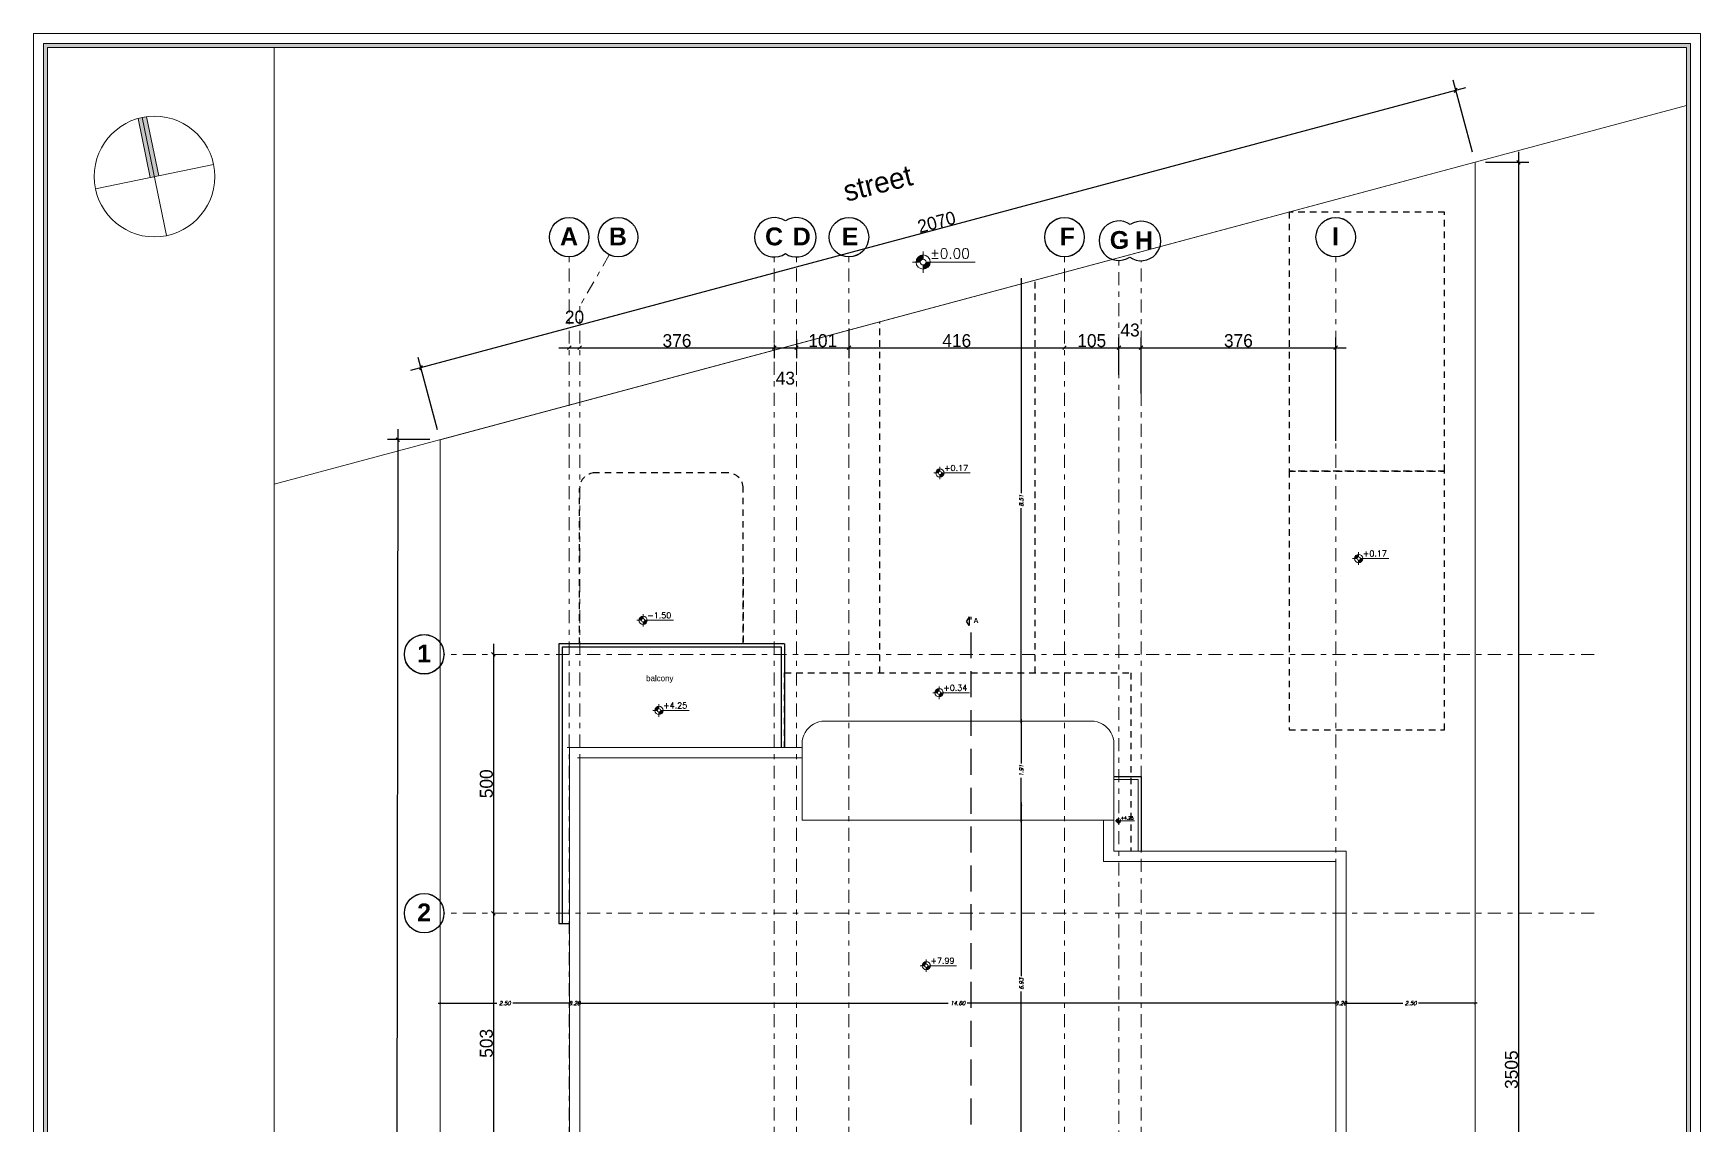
# Model space of a CAD drawing. Header units: metres. Extents: x 294 to 1101, y -498 to -355.
# Drawn here: x 568.77 to 600.97, y -384.67 to -363.62 of the extents above; entities that cross this region are included whole.
import ezdxf

# ---------------------------------------------------------------- set-up
doc = ezdxf.new("R2010")
doc.units = ezdxf.units.M
for name, pattern in [('DASHDOT2', [0.5, 0.25, -0.125, 0, -0.125]), ('DASHED', [0.75, 0.5, -0.25]), ('HIDDEN2', [0.1875, 0.125, -0.0625])]:
    doc.linetypes.add(name, pattern=pattern)
for name, color, linetype, lineweight in [('19-JARDINERIA', 80, 'Continuous', 0), ('2', 2, 'Continuous', 13), ('axe', 12, 'DASHDOT2', 9), ('D', 2, 'Continuous', 13), ('elev1', 134, 'Continuous', 13), ('fur', 251, 'Continuous', 9), ('land', 96, 'Continuous', 15), ('wall', 7, 'Continuous', 25)]:
    doc.layers.add(name, color=color, linetype=linetype, lineweight=lineweight)
for name, color, linetype in [('4', 4, 'Continuous'), ('dim', 156, 'Continuous'), ('pool', 160, 'Continuous'), ('ramp', 46, 'Continuous'), ('stair', 142, 'Continuous'), ('text', 3, 'Continuous')]:
    doc.layers.add(name, color=color, linetype=linetype)
doc.styles.add('alalala', font='bgothm.ttf', dxfattribs={"height": 0.2})
doc.styles.add('ITALICC', font='italicc')
doc.styles.add('ROMAND', font='romand.shx', dxfattribs={"height": 0.2})
doc.dimstyles.new('dim200', dxfattribs={"dimscale": 0.4, "dimtxt": 0.1885, "dimasz": 0.1, "dimexe": 0.15, "dimexo": 0.25, "dimgap": 0.07, "dimtad": 0, "dimzin": 0, "dimdsep": 46, "dimtxsty": 'ITALICC', "dimblk": 'ARCHTICK', "dimcen": 0.09, "dimdle": 0.1, "dimse1": 1, "dimse2": 1, "dimclrd": 211, "dimclrt": 3, "dimadec": 0, "dimazin": 0, "dimtfac": 1, "dimtix": 1, "dimtofl": 0, "dimtmove": 0, "dimatfit": 3, "dimldrblk": 'ARCHTICK', "dimfxl": 1, "dimtolj": 1, "dimtzin": 0, "dimlwd": 25, "dimarcsym": 0})
doc.dimstyles.new('DIMA', dxfattribs={"dimtxt": 0.25, "dimasz": 0.07, "dimexe": 0.2, "dimexo": 0.2, "dimgap": 0.01, "dimtad": 1, "dimdec": 0, "dimlfac": 100, "dimrnd": 1, "dimzin": 0, "dimdsep": 46, "dimtxsty": 'Standard', "dimblk1": 'OBLIQUE', "dimblk2": 'OBLIQUE', "dimsah": 1, "dimcen": 0.09, "dimdle": 0.2, "dimclrd": 1, "dimclre": 1, "dimclrt": 2, "dimadec": 0, "dimazin": 0, "dimtfac": 1, "dimtdec": 0, "dimtofl": 0, "dimtmove": 2, "dimatfit": 3, "dimldrblk": 'OBLIQUE', "dimfxl": 1, "dimtolj": 1, "dimtzin": 0, "dimarcsym": 0})

# ---------------------------------------------------------------- blocks, each defined once
blk = doc.blocks.new('A$C6C9229B2')
at = {"layer": 'dim'}
h = blk.add_hatch(color=256, dxfattribs=at)
h.paths.add_polyline_path([(0.294, 0.376), (0.294, 0.492, 0.414214), (0.098, 0.296), (0.214, 0.296, -0.414214)])
h.paths.add_polyline_path([(0.49, 0.296), (0.373, 0.296, -0.414214), (0.294, 0.217), (0.294, 0.1, 0.414214)])
at = {"layer": '2'}
for p, q in [((0.294, 0.592), (0.294, 0.376)), ((0, 0.296), (0.214, 0.296)), ((0.294, 0.217), (0.294, 0)), ((0.373, 0.296), (1.727, 0.296))]:
    blk.add_line(p, q, dxfattribs=at)
for radius in [0.196, 0.0796]:
    blk.add_circle((0.294, 0.296), radius, dxfattribs=at)
blk = doc.blocks.new('_OBLIQUE')
at = {"color": 0, "linetype": 'ByBlock'}
blk.add_line((-0.5, -0.5), (0.5, 0.5), dxfattribs=at)
blk = doc.blocks.new('*D121')
at = {"layer": 'DEFPOINTS', "color": 0, "transparency": 16777216}
for p in [(596.247, -364.715), (596.62, -366.108), (576.626, -371.466)]:
    blk.add_point(p, dxfattribs=at)
at = {"layer": 'wall', "color": 1, "lineweight": -2, "transparency": 16777216}
for p, q in [((596.568, -365.915), (596.195, -364.522)), ((576.059, -370.125), (596.44, -364.663)), ((576.574, -371.272), (576.201, -369.88))]:
    blk.add_line(p, q, dxfattribs=at)
at = {"layer": 'wall', "color": 1, "lineweight": -2, "transparency": 16777216, "xscale": 0.07, "yscale": 0.07, "zscale": 0.07}
for p, rotation in [((596.247, -364.715), 15.00000000000004), ((576.252, -370.073), 195)]:
    blk.add_blockref('_OBLIQUE', p, dxfattribs=dict(at, rotation=rotation))
at = {"layer": 'wall', "color": 2, "transparency": 16777216, "insert": (586.215, -367.264), "char_height": 0.25, "attachment_point": 5, "rotation": 15}
blk.add_mtext('\\A1;2070', dxfattribs=at)
blk = doc.blocks.new('*D122')
at = {"layer": 'DEFPOINTS', "color": 0, "transparency": 16777216}
for p in [(596.62, -366.108), (596.62, -401.157), (597.455, -401.157)]:
    blk.add_point(p, dxfattribs=at)
at = {"layer": 'wall', "color": 1, "lineweight": -2, "transparency": 16777216}
for p, q in [((596.82, -366.108), (597.655, -366.108)), ((597.455, -365.908), (597.455, -401.357)), ((596.82, -401.157), (597.655, -401.157))]:
    blk.add_line(p, q, dxfattribs=at)
at = {"layer": 'wall', "color": 1, "lineweight": -2, "transparency": 16777216, "xscale": 0.07, "yscale": 0.07, "zscale": 0.07}
for p, rotation in [((597.455, -366.108), 90), ((597.455, -401.157), 270)]:
    blk.add_blockref('_OBLIQUE', p, dxfattribs=dict(at, rotation=rotation))
at = {"layer": 'wall', "color": 2, "transparency": 16777216, "insert": (597.32, -383.632), "char_height": 0.25, "attachment_point": 5, "rotation": 90}
blk.add_mtext('\\A1;3505', dxfattribs=at)
blk = doc.blocks.new('*D123')
at = {"layer": 'DEFPOINTS', "color": 0, "transparency": 16777216}
for p in [(576.626, -371.466), (575.764, -406.621), (576.582, -406.622)]:
    blk.add_point(p, dxfattribs=at)
at = {"layer": 'wall', "color": 1, "lineweight": -2, "transparency": 16777216}
for p, q in [((575.808, -371.265), (575.764, -406.821)), ((576.426, -371.465), (575.608, -371.464)), ((576.382, -406.622), (575.564, -406.621))]:
    blk.add_line(p, q, dxfattribs=at)
at = {"layer": 'wall', "color": 1, "lineweight": -2, "transparency": 16777216, "xscale": 0.07, "yscale": 0.07, "zscale": 0.07}
for p, rotation in [((575.808, -371.465), 89.92916281590118), ((575.764, -406.621), 269.9291628159012)]:
    blk.add_blockref('_OBLIQUE', p, dxfattribs=dict(at, rotation=rotation))
at = {"layer": 'wall', "color": 2, "transparency": 16777216, "insert": (575.651, -389.043), "char_height": 0.25, "attachment_point": 5, "rotation": 89.9292}
blk.add_mtext('\\A1;3516', dxfattribs=at)
blk = doc.blocks.new('_ArchTick')
at = {"color": 0, "linetype": 'ByBlock', "const_width": 0.15}
blk.add_lwpolyline([(-0.5, -0.5), (0.5, 0.5)], dxfattribs=at)
blk = doc.blocks.new('*D230')
at = {"layer": 'DEFPOINTS', "color": 0, "transparency": 16777216}
for p in [(593.924, -382.349), (594.124, -382.349), (594.124, -384.312)]:
    blk.add_point(p, dxfattribs=at)
at = {"layer": 'wall', "color": 211, "linetype": 'Continuous', "lineweight": 25, "transparency": 16777216}
for p, q in [((593.924, -382.349), (593.884, -382.349)), ((594.124, -382.349), (594.164, -382.349))]:
    blk.add_line(p, q, dxfattribs=at)
at = {"layer": 'wall', "color": 211, "lineweight": 25, "transparency": 16777216, "xscale": 0.04000000000000001, "yscale": 0.04000000000000001, "zscale": 0.04000000000000001}
blk.add_blockref('_ArchTick', (593.924, -382.349), dxfattribs=at)
at = {"layer": 'wall', "color": 211, "lineweight": 25, "transparency": 16777216, "xscale": 0.04000000000000001, "yscale": 0.04000000000000001, "zscale": 0.04000000000000001, "rotation": 180}
blk.add_blockref('_ArchTick', (594.124, -382.349), dxfattribs=at)
at = {"layer": 'wall', "color": 3, "transparency": 16777216, "insert": (594.024, -382.349), "char_height": 0.0754, "attachment_point": 5, "style": 'ITALICC'}
blk.add_mtext('\\A1;0.20', dxfattribs=at)
blk = doc.blocks.new('*D119')
at = {"layer": 'DEFPOINTS', "color": 0, "transparency": 16777216}
for p in [(594.124, -382.349), (596.62, -382.349), (596.62, -382.507)]:
    blk.add_point(p, dxfattribs=at)
at = {"layer": 'wall', "color": 211, "linetype": 'Continuous', "lineweight": 25, "transparency": 16777216}
for p, q in [((594.084, -382.349), (595.218, -382.349)), ((596.66, -382.349), (595.526, -382.349))]:
    blk.add_line(p, q, dxfattribs=at)
at = {"layer": 'wall', "color": 211, "lineweight": 25, "transparency": 16777216, "xscale": 0.04000000000000001, "yscale": 0.04000000000000001, "zscale": 0.04000000000000001, "rotation": 180}
blk.add_blockref('_ArchTick', (594.124, -382.349), dxfattribs=at)
at = {"layer": 'wall', "color": 211, "lineweight": 25, "transparency": 16777216, "xscale": 0.04000000000000001, "yscale": 0.04000000000000001, "zscale": 0.04000000000000001}
blk.add_blockref('_ArchTick', (596.62, -382.349), dxfattribs=at)
at = {"layer": 'wall', "color": 3, "transparency": 16777216, "insert": (595.372, -382.349), "char_height": 0.0754, "attachment_point": 5, "style": 'ITALICC'}
blk.add_mtext('\\A1;2.50', dxfattribs=at)
blk = doc.blocks.new('*D231')
at = {"layer": 'DEFPOINTS', "color": 0, "transparency": 16777216}
for p in [(579.122, -382.349), (579.122, -382.526), (579.322, -382.349)]:
    blk.add_point(p, dxfattribs=at)
at = {"layer": 'wall', "color": 211, "linetype": 'Continuous', "lineweight": 25, "transparency": 16777216}
for p, q in [((579.122, -382.349), (579.082, -382.349)), ((579.322, -382.349), (579.362, -382.349))]:
    blk.add_line(p, q, dxfattribs=at)
at = {"layer": 'wall', "color": 211, "lineweight": 25, "transparency": 16777216, "xscale": 0.04000000000000001, "yscale": 0.04000000000000001, "zscale": 0.04000000000000001}
blk.add_blockref('_ArchTick', (579.122, -382.349), dxfattribs=at)
at = {"layer": 'wall', "color": 211, "lineweight": 25, "transparency": 16777216, "xscale": 0.04000000000000001, "yscale": 0.04000000000000001, "zscale": 0.04000000000000001, "rotation": 180}
blk.add_blockref('_ArchTick', (579.322, -382.349), dxfattribs=at)
at = {"layer": 'wall', "color": 3, "transparency": 16777216, "insert": (579.222, -382.349), "char_height": 0.0754, "attachment_point": 5, "style": 'ITALICC'}
blk.add_mtext('\\A1;0.20', dxfattribs=at)
blk = doc.blocks.new('*D120')
at = {"layer": 'DEFPOINTS', "color": 0, "transparency": 16777216}
for p in [(576.626, -382.349), (579.122, -382.349), (576.626, -382.678)]:
    blk.add_point(p, dxfattribs=at)
at = {"layer": 'wall', "color": 211, "linetype": 'Continuous', "lineweight": 25, "transparency": 16777216}
for p, q in [((576.586, -382.349), (577.72, -382.349)), ((579.162, -382.349), (578.027, -382.349))]:
    blk.add_line(p, q, dxfattribs=at)
at = {"layer": 'wall', "color": 211, "lineweight": 25, "transparency": 16777216, "xscale": 0.04000000000000001, "yscale": 0.04000000000000001, "zscale": 0.04000000000000001, "rotation": 180}
blk.add_blockref('_ArchTick', (576.626, -382.349), dxfattribs=at)
at = {"layer": 'wall', "color": 211, "lineweight": 25, "transparency": 16777216, "xscale": 0.04000000000000001, "yscale": 0.04000000000000001, "zscale": 0.04000000000000001}
blk.add_blockref('_ArchTick', (579.122, -382.349), dxfattribs=at)
at = {"layer": 'wall', "color": 3, "transparency": 16777216, "insert": (577.874, -382.349), "char_height": 0.0754, "attachment_point": 5, "style": 'ITALICC'}
blk.add_mtext('\\A1;2.50', dxfattribs=at)
blk = doc.blocks.new('*D128')
at = {"layer": 'DEFPOINTS', "color": 0, "transparency": 16777216}
for p in [(579.322, -382.349), (593.924, -382.349), (593.924, -382.349)]:
    blk.add_point(p, dxfattribs=at)
at = {"layer": 'wall', "color": 211, "linetype": 'Continuous', "lineweight": 25, "transparency": 16777216}
for p, q in [((579.282, -382.349), (586.44, -382.349)), ((593.964, -382.349), (586.805, -382.349))]:
    blk.add_line(p, q, dxfattribs=at)
at = {"layer": 'wall', "color": 211, "lineweight": 25, "transparency": 16777216, "xscale": 0.04000000000000001, "yscale": 0.04000000000000001, "zscale": 0.04000000000000001, "rotation": 180}
blk.add_blockref('_ArchTick', (579.322, -382.349), dxfattribs=at)
at = {"layer": 'wall', "color": 211, "lineweight": 25, "transparency": 16777216, "xscale": 0.04000000000000001, "yscale": 0.04000000000000001, "zscale": 0.04000000000000001}
blk.add_blockref('_ArchTick', (593.924, -382.349), dxfattribs=at)
at = {"layer": 'wall', "color": 3, "transparency": 16777216, "insert": (586.623, -382.349), "char_height": 0.0754, "attachment_point": 5, "style": 'ITALICC'}
blk.add_mtext('\\A1;14.60', dxfattribs=at)
blk = doc.blocks.new('*D271')
at = {"layer": 'DEFPOINTS', "color": 0, "transparency": 16777216}
for p in [(587.852, -378.511), (587.868, -378.511), (584.723, -385.437)]:
    blk.add_point(p, dxfattribs=at)
at = {"layer": 'wall', "color": 211, "linetype": 'Continuous', "lineweight": 25, "transparency": 16777216}
for p, q in [((587.852, -378.471), (587.852, -381.824)), ((587.852, -385.477), (587.852, -382.124))]:
    blk.add_line(p, q, dxfattribs=at)
at = {"layer": 'wall', "color": 211, "lineweight": 25, "transparency": 16777216, "xscale": 0.04000000000000001, "yscale": 0.04000000000000001, "zscale": 0.04000000000000001}
for p, rotation in [((587.852, -378.511), 90), ((587.852, -385.437), 270)]:
    blk.add_blockref('_ArchTick', p, dxfattribs=dict(at, rotation=rotation))
at = {"layer": 'wall', "color": 3, "transparency": 16777216, "insert": (587.852, -381.974), "char_height": 0.0754, "attachment_point": 5, "rotation": 90, "style": 'ITALICC'}
blk.add_mtext('\\A1;6.93', dxfattribs=at)
blk = doc.blocks.new('*D272')
at = {"layer": 'DEFPOINTS', "color": 0, "transparency": 16777216}
for p in [(587.852, -376.9), (587.949, -376.9), (587.852, -378.811)]:
    blk.add_point(p, dxfattribs=at)
at = {"layer": 'wall', "color": 211, "linetype": 'Continuous', "lineweight": 25, "transparency": 16777216}
for p, q in [((587.852, -376.86), (587.852, -377.718)), ((587.852, -378.851), (587.852, -377.993))]:
    blk.add_line(p, q, dxfattribs=at)
at = {"layer": 'wall', "color": 211, "lineweight": 25, "transparency": 16777216, "xscale": 0.04000000000000001, "yscale": 0.04000000000000001, "zscale": 0.04000000000000001}
for p, rotation in [((587.852, -376.9), 90), ((587.852, -378.811), 270)]:
    blk.add_blockref('_ArchTick', p, dxfattribs=dict(at, rotation=rotation))
at = {"layer": 'wall', "color": 3, "transparency": 16777216, "insert": (587.852, -377.855), "char_height": 0.0754, "attachment_point": 5, "rotation": 90, "style": 'ITALICC'}
blk.add_mtext('\\A1;1.91', dxfattribs=at)
blk = doc.blocks.new('*D273')
at = {"layer": 'DEFPOINTS', "color": 0, "transparency": 16777216}
for p in [(587.852, -368.386), (588.12, -368.386), (587.949, -376.9)]:
    blk.add_point(p, dxfattribs=at)
at = {"layer": 'wall', "color": 211, "linetype": 'Continuous', "lineweight": 25, "transparency": 16777216}
for p, q in [((587.852, -368.346), (587.852, -372.498)), ((587.852, -376.94), (587.852, -372.787))]:
    blk.add_line(p, q, dxfattribs=at)
at = {"layer": 'wall', "color": 211, "lineweight": 25, "transparency": 16777216, "xscale": 0.04000000000000001, "yscale": 0.04000000000000001, "zscale": 0.04000000000000001}
for p, rotation in [((587.852, -368.386), 90), ((587.852, -376.9), 270)]:
    blk.add_blockref('_ArchTick', p, dxfattribs=dict(at, rotation=rotation))
at = {"layer": 'wall', "color": 3, "transparency": 16777216, "insert": (587.852, -372.643), "char_height": 0.0754, "attachment_point": 5, "rotation": 90, "style": 'ITALICC'}
blk.add_mtext('\\A1;8.51', dxfattribs=at)
blk = doc.blocks.new('*D344')
at = {"layer": 'DEFPOINTS', "color": 0, "transparency": 16777216}
for p in [(579.12, -369.689), (579.322, -369.689), (579.322, -369.689)]:
    blk.add_point(p, dxfattribs=at)
at = {"layer": 'wall', "color": 1, "lineweight": -2, "transparency": 16777216}
blk.add_line((578.92, -369.689), (579.522, -369.689), dxfattribs=at)
at = {"layer": 'wall', "color": 1, "lineweight": -2, "transparency": 16777216, "xscale": 0.07, "yscale": 0.07, "zscale": 0.07, "rotation": 180}
blk.add_blockref('_OBLIQUE', (579.12, -369.689), dxfattribs=at)
at = {"layer": 'wall', "color": 1, "lineweight": -2, "transparency": 16777216, "xscale": 0.07, "yscale": 0.07, "zscale": 0.07}
blk.add_blockref('_OBLIQUE', (579.322, -369.689), dxfattribs=at)
at = {"layer": 'wall', "color": 2, "transparency": 16777216, "insert": (579.221, -369.099), "char_height": 0.25, "attachment_point": 5}
blk.add_mtext('\\A1;20', dxfattribs=at)
blk = doc.blocks.new('*D345')
at = {"layer": 'DEFPOINTS', "color": 0, "transparency": 16777216}
for p in [(579.322, -369.689), (583.08, -369.424), (583.08, -369.689)]:
    blk.add_point(p, dxfattribs=at)
at = {"layer": 'wall', "color": 1, "lineweight": -2, "transparency": 16777216}
for p, q in [((579.122, -369.689), (583.28, -369.689)), ((583.08, -369.624), (583.08, -369.889))]:
    blk.add_line(p, q, dxfattribs=at)
at = {"layer": 'wall', "color": 1, "lineweight": -2, "transparency": 16777216, "xscale": 0.07, "yscale": 0.07, "zscale": 0.07, "rotation": 180}
blk.add_blockref('_OBLIQUE', (579.322, -369.689), dxfattribs=at)
at = {"layer": 'wall', "color": 1, "lineweight": -2, "transparency": 16777216, "xscale": 0.07, "yscale": 0.07, "zscale": 0.07}
blk.add_blockref('_OBLIQUE', (583.08, -369.689), dxfattribs=at)
at = {"layer": 'wall', "color": 2, "transparency": 16777216, "insert": (581.201, -369.554), "char_height": 0.25, "attachment_point": 5}
blk.add_mtext('\\A1;376', dxfattribs=at)
blk = doc.blocks.new('*D346')
at = {"layer": 'DEFPOINTS', "color": 0, "transparency": 16777216}
for p in [(583.509, -369.322), (583.08, -369.424), (583.509, -369.689)]:
    blk.add_point(p, dxfattribs=at)
at = {"layer": 'wall', "color": 1, "lineweight": -2, "transparency": 16777216}
for p, q in [((582.88, -369.689), (583.709, -369.689)), ((583.08, -369.624), (583.08, -369.889)), ((583.509, -369.522), (583.509, -369.889))]:
    blk.add_line(p, q, dxfattribs=at)
at = {"layer": 'wall', "color": 1, "lineweight": -2, "transparency": 16777216, "xscale": 0.07, "yscale": 0.07, "zscale": 0.07, "rotation": 180}
blk.add_blockref('_OBLIQUE', (583.08, -369.689), dxfattribs=at)
at = {"layer": 'wall', "color": 1, "lineweight": -2, "transparency": 16777216, "xscale": 0.07, "yscale": 0.07, "zscale": 0.07}
blk.add_blockref('_OBLIQUE', (583.509, -369.689), dxfattribs=at)
at = {"layer": 'wall', "color": 2, "transparency": 16777216, "insert": (583.294, -370.279), "char_height": 0.25, "attachment_point": 5}
blk.add_mtext('\\A1;43', dxfattribs=at)
blk = doc.blocks.new('*D347')
at = {"layer": 'DEFPOINTS', "color": 0, "transparency": 16777216}
for p in [(583.509, -369.322), (584.523, -369.119), (584.523, -369.689)]:
    blk.add_point(p, dxfattribs=at)
at = {"layer": 'wall', "color": 1, "lineweight": -2, "transparency": 16777216}
for p, q in [((584.523, -369.319), (584.523, -369.889)), ((583.309, -369.689), (584.723, -369.689)), ((583.509, -369.522), (583.509, -369.889))]:
    blk.add_line(p, q, dxfattribs=at)
at = {"layer": 'wall', "color": 1, "lineweight": -2, "transparency": 16777216, "xscale": 0.07, "yscale": 0.07, "zscale": 0.07, "rotation": 180}
blk.add_blockref('_OBLIQUE', (583.509, -369.689), dxfattribs=at)
at = {"layer": 'wall', "color": 1, "lineweight": -2, "transparency": 16777216, "xscale": 0.07, "yscale": 0.07, "zscale": 0.07}
blk.add_blockref('_OBLIQUE', (584.523, -369.689), dxfattribs=at)
at = {"layer": 'wall', "color": 2, "transparency": 16777216, "insert": (584.016, -369.554), "char_height": 0.25, "attachment_point": 5}
blk.add_mtext('\\A1;101', dxfattribs=at)
blk = doc.blocks.new('*D348')
at = {"layer": 'DEFPOINTS', "color": 0, "transparency": 16777216}
for p in [(584.523, -369.119), (588.686, -369.689), (588.686, -369.689)]:
    blk.add_point(p, dxfattribs=at)
at = {"layer": 'wall', "color": 1, "lineweight": -2, "transparency": 16777216}
for p, q in [((584.523, -369.319), (584.523, -369.889)), ((584.323, -369.689), (588.886, -369.689))]:
    blk.add_line(p, q, dxfattribs=at)
at = {"layer": 'wall', "color": 1, "lineweight": -2, "transparency": 16777216, "xscale": 0.07, "yscale": 0.07, "zscale": 0.07, "rotation": 180}
blk.add_blockref('_OBLIQUE', (584.523, -369.689), dxfattribs=at)
at = {"layer": 'wall', "color": 1, "lineweight": -2, "transparency": 16777216, "xscale": 0.07, "yscale": 0.07, "zscale": 0.07}
blk.add_blockref('_OBLIQUE', (588.686, -369.689), dxfattribs=at)
at = {"layer": 'wall', "color": 2, "transparency": 16777216, "insert": (586.605, -369.554), "char_height": 0.25, "attachment_point": 5}
blk.add_mtext('\\A1;416', dxfattribs=at)
blk = doc.blocks.new('*D349')
at = {"layer": 'DEFPOINTS', "color": 0, "transparency": 16777216}
for p in [(588.686, -369.689), (589.737, -369.689), (589.737, -370.412)]:
    blk.add_point(p, dxfattribs=at)
at = {"layer": 'wall', "color": 1, "lineweight": -2, "transparency": 16777216}
for p, q in [((588.486, -369.689), (589.937, -369.689)), ((589.737, -370.212), (589.737, -369.489))]:
    blk.add_line(p, q, dxfattribs=at)
at = {"layer": 'wall', "color": 1, "lineweight": -2, "transparency": 16777216, "xscale": 0.07, "yscale": 0.07, "zscale": 0.07, "rotation": 180}
blk.add_blockref('_OBLIQUE', (588.686, -369.689), dxfattribs=at)
at = {"layer": 'wall', "color": 1, "lineweight": -2, "transparency": 16777216, "xscale": 0.07, "yscale": 0.07, "zscale": 0.07}
blk.add_blockref('_OBLIQUE', (589.737, -369.689), dxfattribs=at)
at = {"layer": 'wall', "color": 2, "transparency": 16777216, "insert": (589.212, -369.554), "char_height": 0.25, "attachment_point": 5}
blk.add_mtext('\\A1;105', dxfattribs=at)
blk = doc.blocks.new('*D339')
at = {"layer": 'DEFPOINTS', "color": 0, "transparency": 16777216}
for p in [(590.166, -369.689), (589.737, -370.412), (590.166, -370.773)]:
    blk.add_point(p, dxfattribs=at)
at = {"layer": 'wall', "color": 1, "lineweight": -2, "transparency": 16777216}
for p, q in [((589.537, -369.689), (590.366, -369.689)), ((589.737, -370.212), (589.737, -369.489)), ((590.166, -370.573), (590.166, -369.489))]:
    blk.add_line(p, q, dxfattribs=at)
at = {"layer": 'wall', "color": 1, "lineweight": -2, "transparency": 16777216, "xscale": 0.07, "yscale": 0.07, "zscale": 0.07, "rotation": 180}
blk.add_blockref('_OBLIQUE', (589.737, -369.689), dxfattribs=at)
at = {"layer": 'wall', "color": 1, "lineweight": -2, "transparency": 16777216, "xscale": 0.07, "yscale": 0.07, "zscale": 0.07}
blk.add_blockref('_OBLIQUE', (590.166, -369.689), dxfattribs=at)
at = {"layer": 'wall', "color": 2, "transparency": 16777216, "insert": (589.952, -369.349), "char_height": 0.25, "attachment_point": 5}
blk.add_mtext('\\A1;43', dxfattribs=at)
blk = doc.blocks.new('*D340')
at = {"layer": 'DEFPOINTS', "color": 0, "transparency": 16777216}
for p in [(593.924, -369.689), (590.166, -370.773), (593.924, -371.688)]:
    blk.add_point(p, dxfattribs=at)
at = {"layer": 'wall', "color": 1, "lineweight": -2, "transparency": 16777216}
for p, q in [((589.966, -369.689), (594.124, -369.689)), ((590.166, -370.573), (590.166, -369.489)), ((593.924, -371.488), (593.924, -369.489))]:
    blk.add_line(p, q, dxfattribs=at)
at = {"layer": 'wall', "color": 1, "lineweight": -2, "transparency": 16777216, "xscale": 0.07, "yscale": 0.07, "zscale": 0.07, "rotation": 180}
blk.add_blockref('_OBLIQUE', (590.166, -369.689), dxfattribs=at)
at = {"layer": 'wall', "color": 1, "lineweight": -2, "transparency": 16777216, "xscale": 0.07, "yscale": 0.07, "zscale": 0.07}
blk.add_blockref('_OBLIQUE', (593.924, -369.689), dxfattribs=at)
at = {"layer": 'wall', "color": 2, "transparency": 16777216, "insert": (592.045, -369.554), "char_height": 0.25, "attachment_point": 5}
blk.add_mtext('\\A1;376', dxfattribs=at)
blk = doc.blocks.new('*D341')
at = {"layer": 'DEFPOINTS', "color": 0, "transparency": 16777216}
for p in [(577.654, -375.611), (577.654, -380.611), (577.654, -380.611)]:
    blk.add_point(p, dxfattribs=at)
at = {"layer": 'wall', "color": 1, "lineweight": -2, "transparency": 16777216}
blk.add_line((577.654, -375.411), (577.654, -380.811), dxfattribs=at)
at = {"layer": 'wall', "color": 1, "lineweight": -2, "transparency": 16777216, "xscale": 0.07, "yscale": 0.07, "zscale": 0.07}
for p, rotation in [((577.654, -375.611), 90), ((577.654, -380.611), 270)]:
    blk.add_blockref('_OBLIQUE', p, dxfattribs=dict(at, rotation=rotation))
at = {"layer": 'wall', "color": 2, "transparency": 16777216, "insert": (577.519, -378.111), "char_height": 0.25, "attachment_point": 5, "rotation": 90}
blk.add_mtext('\\A1;500', dxfattribs=at)
blk = doc.blocks.new('*D342')
at = {"layer": 'DEFPOINTS', "color": 0, "transparency": 16777216}
for p in [(577.654, -380.611), (577.654, -385.637), (577.654, -385.637)]:
    blk.add_point(p, dxfattribs=at)
at = {"layer": 'wall', "color": 1, "lineweight": -2, "transparency": 16777216}
blk.add_line((577.654, -380.411), (577.654, -385.837), dxfattribs=at)
at = {"layer": 'wall', "color": 1, "lineweight": -2, "transparency": 16777216, "xscale": 0.07, "yscale": 0.07, "zscale": 0.07}
for p, rotation in [((577.654, -380.611), 90), ((577.654, -385.637), 270)]:
    blk.add_blockref('_OBLIQUE', p, dxfattribs=dict(at, rotation=rotation))
at = {"layer": 'wall', "color": 2, "transparency": 16777216, "insert": (577.519, -383.124), "char_height": 0.25, "attachment_point": 5, "rotation": 90}
blk.add_mtext('\\A1;503', dxfattribs=at)

msp = doc.modelspace()

# ---------------------------------------------------------------- hatches: boundary and pattern name
at = {"layer": '19-JARDINERIA'}
h = msp.add_hatch(color=251, dxfattribs=at)
h.paths.add_polyline_path([(568.962, -363.812), (568.962, -408.823), (600.78, -408.823), (600.78, -363.812)])
h.paths.add_polyline_path([(569.04, -363.89), (569.04, -408.745), (600.702, -408.745), (600.702, -363.89)], flags=16)
h = msp.add_hatch(color=251, dxfattribs=at)
h.dxf.hatch_style = 1
h.paths.add_polyline_path([(570.871, -365.244, 0.017994), (570.79, -365.264), (571.025, -366.401), (571.107, -366.384)])
h = msp.add_hatch(color=251, dxfattribs=at)
h.dxf.hatch_style = 1
h.paths.add_polyline_path([(570.954, -365.23, 0.017994), (570.871, -365.244), (571.107, -366.384), (571.189, -366.367)])

# ---------------------------------------------------------------- linework, layer by layer
at = {"layer": '19-JARDINERIA', "color": 251}
for p, q in [((573.418, -363.89), (573.418, -408.745)), ((570.79, -365.264), (571.025, -366.401)), ((570.871, -365.244), (571.343, -367.524)), ((570.954, -365.23), (571.189, -366.367)), ((569.967, -366.62), (572.248, -366.148))]:
    msp.add_line(p, q, dxfattribs=at)
for points in [[(568.768, -363.618), (568.768, -409.017), (600.974, -409.017), (600.974, -363.618)], [(568.962, -363.812), (568.962, -408.823), (600.78, -408.823), (600.78, -363.812)], [(569.04, -363.89), (569.04, -408.745), (600.702, -408.745), (600.702, -363.89)]]:
    msp.add_lwpolyline(points, close=True, dxfattribs=at)
msp.add_circle((571.107, -366.384), 1.165, dxfattribs=at)
msp.add_circle((571.107, -366.384), 1.165, dxfattribs=at)
at = {"layer": '4'}
for centre in [(579.12, -367.554), (579.12, -367.556), (580.062, -367.554), (580.062, -367.556), (584.523, -367.554), (584.523, -367.556), (588.686, -367.554), (588.686, -367.556), (593.924, -367.554), (593.924, -367.556), (576.317, -375.609), (576.317, -375.611), (576.317, -380.609), (576.317, -380.611)]:
    msp.add_circle(centre, 0.381, dxfattribs=at)
for centre, start, end in [((583.08, -367.556), 55.7406, 304.2594), ((583.509, -367.556), 235.7406, 124.2594), ((589.737, -367.622), 54.8922, 303.4193), ((590.166, -367.628), 234.8922, 123.4193)]:
    msp.add_arc(centre, 0.381, start, end, dxfattribs=at)
at = {"layer": 'axe'}
for p, q in [((579.12, -402.611), (579.12, -367.937)), ((579.893, -367.897), (579.322, -368.888)), ((583.08, -402.611), (583.08, -367.937)), ((583.509, -402.611), (583.509, -367.937)), ((584.523, -402.611), (584.523, -367.937)), ((588.686, -402.611), (588.686, -367.937)), ((589.737, -402.679), (589.737, -368.005)), ((590.166, -402.611), (590.166, -368.009)), ((593.924, -402.611), (593.924, -367.937)), ((579.322, -402.611), (579.322, -368.888)), ((598.915, -375.611), (576.699, -375.611)), ((598.915, -380.611), (576.699, -380.611))]:
    msp.add_line(p, q, dxfattribs=at)
at = {"layer": 'elev1'}
for p, q in [((590.112, -378.029), (589.64, -378.029)), ((590.112, -379.411), (590.112, -378.029))]:
    msp.add_line(p, q, dxfattribs=at)
at = {"layer": 'fur'}
for p, q in [((583.675, -377.118), (583.65, -377.169)), ((583.707, -377.071), (583.675, -377.118)), ((583.745, -377.028), (583.707, -377.071)), ((583.745, -377.028), (583.788, -376.99)), ((583.835, -376.958), (583.788, -376.99)), ((583.886, -376.933), (583.835, -376.958)), ((583.941, -376.915), (583.886, -376.933)), ((583.997, -376.903), (583.941, -376.915)), ((584.054, -376.9), (583.997, -376.903)), ((584.533, -376.9), (584.054, -376.9)), ((584.577, -376.9), (584.533, -376.9)), ((584.577, -376.9), (588.68, -376.9)), ((584.613, -376.902), (584.577, -376.9)), ((584.577, -376.9), (584.683, -376.9)), ((585.726, -376.9), (584.683, -376.9)), ((588.68, -376.9), (588.645, -376.902)), ((589.204, -376.9), (588.68, -376.9)), ((589.261, -376.903), (589.204, -376.9)), ((589.317, -376.915), (589.261, -376.903)), ((589.371, -376.933), (589.317, -376.915)), ((589.422, -376.958), (589.371, -376.933)), ((589.47, -376.99), (589.422, -376.958)), ((589.513, -377.028), (589.47, -376.99)), ((589.55, -377.071), (589.513, -377.028)), ((589.582, -377.118), (589.55, -377.071)), ((589.607, -377.169), (589.582, -377.118)), ((583.617, -377.411), (579.082, -377.411)), ((579.122, -377.411), (579.122, -380.411)), ((583.621, -377.28), (583.617, -377.337)), ((583.617, -377.337), (583.617, -377.52)), ((583.632, -377.223), (583.621, -377.28)), ((583.65, -377.169), (583.632, -377.223)), ((589.626, -377.223), (589.607, -377.169)), ((589.637, -377.28), (589.626, -377.223)), ((589.64, -377.337), (589.637, -377.28)), ((589.64, -377.52), (589.64, -377.337)), ((579.282, -377.611), (583.617, -377.611)), ((579.322, -385.737), (579.322, -377.611)), ((583.617, -377.52), (583.617, -377.611)), ((583.617, -377.611), (583.617, -378.811)), ((589.64, -377.809), (589.64, -377.52)), ((589.64, -378.811), (589.64, -377.809)), ((583.617, -378.169), (583.617, -378.811)), ((589.64, -379.411), (589.64, -378.169)), ((583.617, -378.811), (583.787, -378.811)), ((583.617, -378.811), (584.847, -378.811)), ((584.847, -378.811), (588.41, -378.811)), ((588.41, -378.811), (589.64, -378.811)), ((588.473, -378.811), (588.479, -378.811)), ((589.44, -379.611), (589.44, -378.811)), ((589.47, -378.811), (589.64, -378.811)), ((589.44, -379.611), (593.924, -379.611)), ((589.64, -379.411), (594.124, -379.411)), ((593.924, -379.611), (593.924, -387.038)), ((594.124, -379.411), (594.124, -380.411)), ((579.122, -385.737), (579.122, -380.411)), ((594.124, -386.838), (594.124, -380.411)), ((594.124, -380.611), (594.124, -386.838))]:
    msp.add_line(p, q, dxfattribs=at)
at = {"layer": 'land'}
msp.add_line((573.418, -372.325), (600.702, -365.014), dxfattribs=at)
msp.add_line((573.418, -372.325), (600.702, -365.014), dxfattribs=at)
msp.add_lwpolyline([(596.62, -366.108), (576.626, -371.466), (576.626, -406.815), (590.548, -402.737), (596.62, -401.157)], close=True, dxfattribs=at)
at = {"layer": 'pool', "linetype": 'HIDDEN2'}
for p, q in [((582.18, -372.105), (579.58, -372.105)), ((579.32, -375.411), (579.32, -372.405)), ((582.48, -375.411), (582.48, -372.405)), ((582.48, -374.121), (582.48, -375.411))]:
    msp.add_line(p, q, dxfattribs=at)
for centre, start, end in [((579.62, -372.405), 90, 180), ((582.18, -372.405), 0, 90)]:
    msp.add_arc(centre, 0.3, start, end, dxfattribs=at)
at = {"layer": 'ramp', "linetype": 'HIDDEN2'}
for points in [[(593.026, -372.071), (596.026, -372.071), (596.026, -367.071), (593.026, -367.071)], [(593.026, -377.071), (596.026, -377.071), (596.026, -372.071), (593.026, -372.071)]]:
    msp.add_lwpolyline(points, close=True, dxfattribs=at)
at = {"layer": 'stair', "linetype": 'HIDDEN2'}
for p, q in [((588.12, -375.969), (588.12, -368.386)), ((585.12, -375.969), (585.12, -369.189)), ((583.28, -377.411), (583.28, -375.969)), ((583.28, -375.969), (589.966, -375.969)), ((589.966, -375.969), (589.966, -379.411))]:
    msp.add_line(p, q, dxfattribs=at)
at = {"layer": 'stair'}
for p, q in [((583.28, -375.411), (578.92, -375.411)), ((578.92, -375.411), (578.92, -380.811)), ((578.98, -375.471), (578.98, -380.811)), ((583.22, -375.471), (578.98, -375.471)), ((583.22, -377.411), (583.22, -375.471)), ((583.28, -375.411), (583.28, -377.411)), ((589.64, -377.969), (590.172, -377.969)), ((590.172, -379.411), (590.172, -377.969)), ((578.92, -380.811), (579.122, -380.811))]:
    msp.add_line(p, q, dxfattribs=at)
at = {"layer": 'text', "linetype": 'DASHED'}
for p, q in [((586.842, -374.888), (586.793, -374.969)), ((586.842, -375.051), (586.793, -374.969)), ((586.842, -374.888), (586.842, -375.051)), ((586.88, -401.938), (586.88, -374.886))]:
    msp.add_line(p, q, dxfattribs=at)
at = {"layer": 'wall'}
msp.add_line((589.64, -377.969), (590.172, -377.969), dxfattribs=at)

# ---------------------------------------------------------------- block references
for p, xscale, yscale, zscale in [((585.75, -368.243), 0.7, 0.7, 0.7), ((586.159, -372.229), 0.4082351196449411, 0.4082351196449411, 0.4082351196449411), ((594.248, -373.882), 0.4082351196449411, 0.4082351196449411, 0.4082351196449411), ((580.426, -375.075), 0.4082351196449411, 0.4082351196449411, 0.4082351196449411), ((586.144, -376.474), 0.4082351196449411, 0.4082351196449411, 0.4082351196449411), ((580.733, -376.815), 0.4082351196449411, 0.4082351196449411, 0.4082351196449411), ((580.733, -376.815), 0.4082351196449411, 0.4082351196449411, 0.4082351196449411), ((589.667, -378.888), 0.2165626994645405, 0.2165626994645405, 0.2165626994645405), ((589.667, -378.888), 0.2165626994645405, 0.2165626994645405, 0.2165626994645405), ((585.896, -381.745), 0.4082351196449411, 0.4082351196449411, 0.4082351196449411)]:
    msp.add_blockref('A$C6C9229B2', p, dxfattribs=dict(at, xscale=xscale, yscale=yscale, zscale=zscale))

# ---------------------------------------------------------------- texts
at = {"char_height": 0.34453, "width": 0.96091, "attachment_point": 1}
for s, insert in [('{\\fArial|b1|i0|c0|p34;A}', (578.942, -367.366)), ('{\\fArial|b1|i0|c0|p34;A}', (578.942, -367.368)), ('{\\fArial|b1|i0|c0|p34;B}', (579.885, -367.368)), ('{\\fArial|b1|i0|c0|p34;C}', (582.902, -367.368)), ('{\\fArial|b1|i0|c0|p34;D}', (583.437, -367.368)), ('{\\fArial|b1|i0|c0|p34;E}', (584.384, -367.368)), ('{\\fArial|b1|i0|c0|p34;F}', (588.591, -367.368)), ('{\\fArial|b1|i0|c0|p34;G}', (589.56, -367.436)), ('{\\fArial|b1|i0|c0|p34;H}', (590.048, -367.442)), ('{\\fArial|b1|i0|c0|p34;I}', (593.853, -367.366)), ('{\\fArial|b1|i0|c0|p34;1}', (576.183, -375.421)), ('{\\fArial|b1|i0|c0|p34;1}', (576.183, -375.423)), ('{\\fArial|b1|i0|c0|p34;2}', (576.183, -380.423))]:
    msp.add_mtext(s, dxfattribs=dict(at, insert=insert))
at = {"layer": 'D', "style": 'ROMAND'}
for s, height, p in [('%%P0.00', 0.1939, (586.093, -367.967)), ('+0.17', 0.1131, (586.359, -372.069)), ('+0.17', 0.1131, (594.448, -373.721)), ('-1.50', 0.1131, (580.626, -374.914)), ('+0.34', 0.1131, (586.344, -376.314)), ('+4.25', 0.1131, (580.933, -376.654)), ('+4.25', 0.1131, (580.933, -376.654)), ('+4.25', 0.06, (589.773, -378.803)), ('+4.25', 0.06, (589.773, -378.803)), ('+7.99', 0.1131, (586.096, -381.584))]:
    msp.add_text(s, height=height, dxfattribs=at).set_placement(p)
at = {"layer": 'text', "style": 'alalala'}
msp.add_text('street ', height=0.4032, rotation=14.2118, dxfattribs=at).set_placement((584.474, -366.872))
msp.add_text('balcony', height=0.1143, dxfattribs=at).set_placement((580.605, -376.13))
at = {"layer": 'text', "linetype": 'DASHED', "char_height": 0.09684, "width": 0.27008, "attachment_point": 1}
for insert in [(586.928, -374.91), (586.928, -374.911)]:
    msp.add_mtext('{\\fArial|b1|i0|c0|p34;A}', dxfattribs=dict(at, insert=insert))

# ---------------------------------------------------------------- dimensions: what is measured, and where the dimension line sits
at = {"layer": 'wall'}
for p1, p2, distance, picture, middle in [((576.626, -371.466), (596.62, -366.108), 1.442, '*D121', (586.215, -367.264)), ((596.62, -366.108), (596.62, -401.157), 0.834, '*D122', (597.32, -383.632)), ((576.626, -371.466), (576.582, -406.622), -0.818, '*D123', (575.651, -389.043))]:
    dim = msp.add_aligned_dim(p1=p1, p2=p2, distance=distance, dimstyle='DIMA', dxfattribs=at)
    dim.commit()
    dim.dimension.update_dxf_attribs({"geometry": picture, "text_midpoint": middle})
for base, p1, p2, picture, middle in [((587.852, -368.386), (587.949, -376.9), (588.12, -368.386), '*D273', (587.852, -372.643)), ((587.852, -376.9), (587.852, -378.811), (587.949, -376.9), '*D272', (587.852, -377.855)), ((587.852, -378.511), (584.723, -385.437), (587.868, -378.511), '*D271', (587.852, -381.974))]:
    dim = msp.add_linear_dim(base=base, p1=p1, p2=p2, angle=90, dimstyle='dim200', override={"dimtmove": 1}, dxfattribs=at)
    dim.commit()
    dim.dimension.update_dxf_attribs({"geometry": picture, "text_midpoint": middle})
for base, p1, p2, dimstyle, picture, middle in [((579.322, -369.689), (579.12, -369.689), (579.322, -369.689), 'DIMA', '*D344', (579.221, -369.099)), ((583.08, -369.689), (579.322, -369.689), (583.08, -369.424), 'DIMA', '*D345', (581.201, -369.554)), ((583.509, -369.689), (583.08, -369.424), (583.509, -369.322), 'DIMA', '*D346', (583.294, -370.279)), ((584.523, -369.689), (583.509, -369.322), (584.523, -369.119), 'DIMA', '*D347', (584.016, -369.554)), ((588.686, -369.689), (584.523, -369.119), (588.686, -369.689), 'DIMA', '*D348', (586.605, -369.554)), ((589.737, -369.689), (588.686, -369.689), (589.737, -370.412), 'DIMA', '*D349', (589.212, -369.554)), ((590.166, -369.689), (589.737, -370.412), (590.166, -370.773), 'DIMA', '*D339', (589.952, -369.349)), ((593.924, -369.689), (590.166, -370.773), (593.924, -371.688), 'DIMA', '*D340', (592.045, -369.554)), ((579.122, -382.349), (579.322, -382.349), (579.122, -382.526), 'dim200', '*D231', (579.222, -382.349))]:
    dim = msp.add_linear_dim(base=base, p1=p1, p2=p2, dimstyle=dimstyle, dxfattribs=at)
    dim.commit()
    dim.dimension.update_dxf_attribs({"geometry": picture, "text_midpoint": middle})
for base, p1, p2, picture, middle in [((577.654, -380.611), (577.654, -375.611), (577.654, -380.611), '*D341', (577.519, -378.111)), ((577.654, -385.637), (577.654, -380.611), (577.654, -385.637), '*D342', (577.519, -383.124))]:
    dim = msp.add_linear_dim(base=base, p1=p1, p2=p2, angle=90, dimstyle='DIMA', dxfattribs=at)
    dim.commit()
    dim.dimension.update_dxf_attribs({"geometry": picture, "text_midpoint": middle})
for base, p1, p2, picture, middle in [((576.626, -382.349), (579.122, -382.349), (576.626, -382.678), '*D120', (577.874, -382.349)), ((593.924, -382.349), (579.322, -382.349), (593.924, -382.349), '*D128', (586.623, -382.349)), ((594.124, -382.349), (593.924, -382.349), (594.124, -384.312), '*D230', (594.024, -382.349)), ((596.62, -382.349), (594.124, -382.349), (596.62, -382.507), '*D119', (595.372, -382.349))]:
    dim = msp.add_linear_dim(base=base, p1=p1, p2=p2, dimstyle='dim200', override={"dimtmove": 1}, dxfattribs=at)
    dim.commit()
    dim.dimension.update_dxf_attribs({"geometry": picture, "text_midpoint": middle})

doc.saveas('drawing.dxf')
